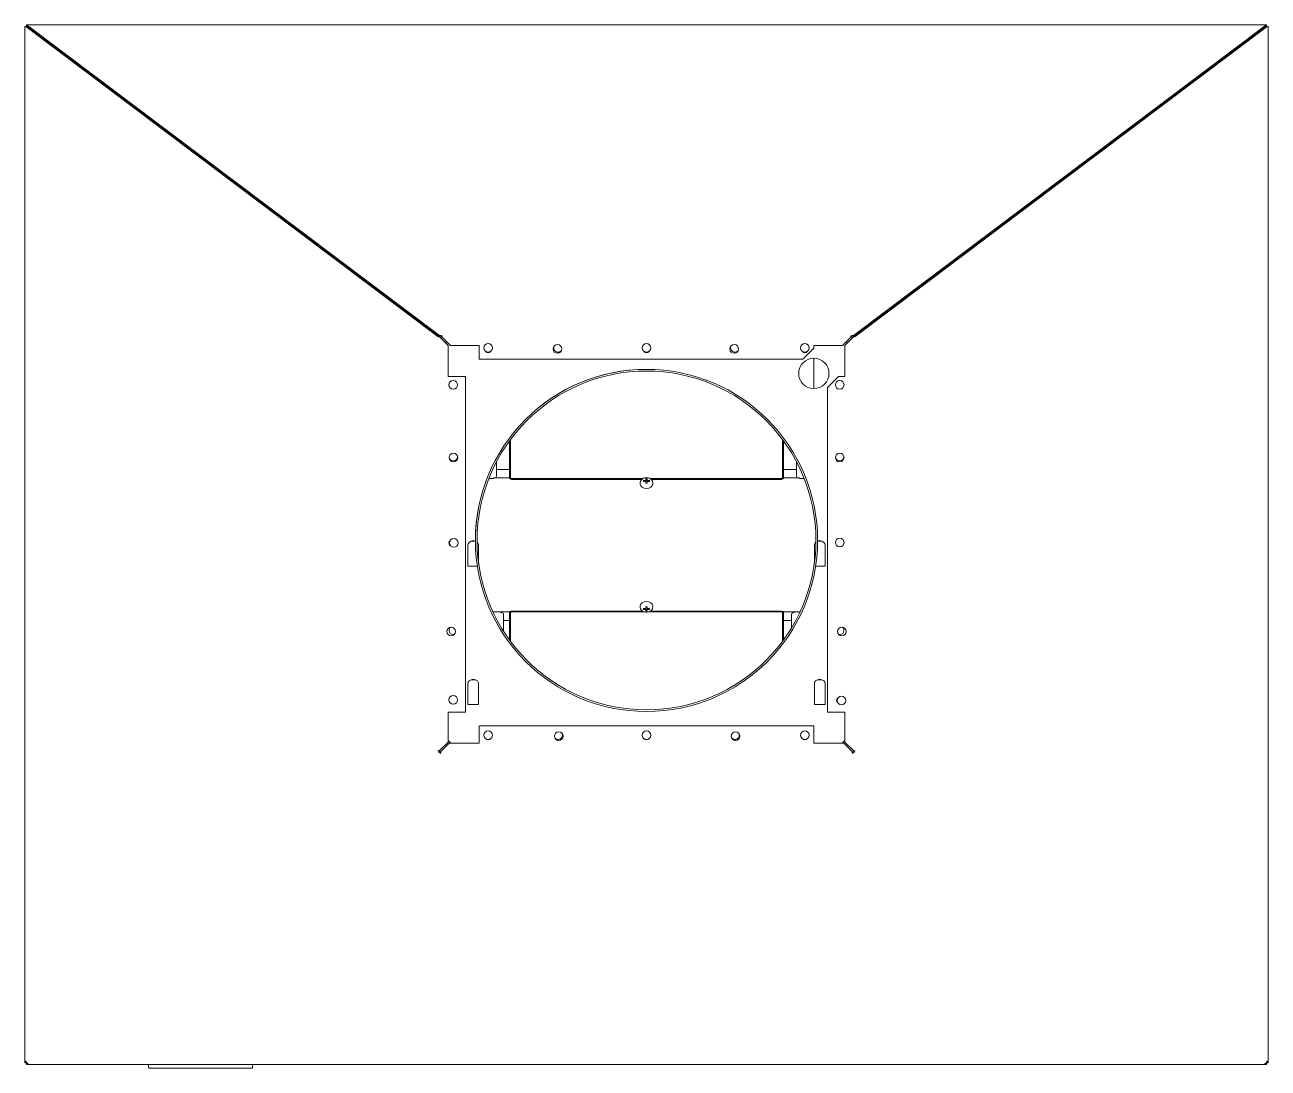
# Model space of a CAD drawing. Header units: millimetres. Extents: x 46989 to 543236, y 252623 to 526638.
# Drawn here: x 207962 to 233796, y 434310 to 455988 of the extents above; entities that cross this region are included whole.
import ezdxf

# ---------------------------------------------------------------- set-up
doc = ezdxf.new("R2010")
doc.units = ezdxf.units.MM

msp = doc.modelspace()

# ---------------------------------------------------------------- linework, layer by layer
at = {"color": 7, "lineweight": 13, "ltscale": 0.03937}
for p, q in [((233760, 455988), (207999, 455988)), ((216577, 449534), (208016, 455977)), ((233743, 455977), (225181, 449534)), ((207962, 455953), (207962, 434421)), ((216545, 449512), (207984, 455953)), ((208009, 455953), (216569, 449512)), ((216577, 449506), (208016, 455949)), ((233743, 455949), (225181, 449506)), ((233750, 455953), (225189, 449512)), ((225214, 449512), (233774, 455953)), ((233796, 434421), (233796, 455953)), ((216756, 449326), (216756, 448678)), ((217404, 449326), (216807, 449326)), ((224952, 449326), (224354, 449326)), ((225002, 449326), (225002, 448678)), ((224127, 449041), (217404, 449041)), ((224358, 449060), (224358, 448430)), ((217116, 448678), (217116, 441709)), ((224642, 448451), (224642, 441709)), ((220804, 446559), (218076, 446559)), ((220784, 446544), (218076, 446544)), ((223682, 446559), (220954, 446559)), ((223682, 446544), (220975, 446544)), ((218076, 443806), (220798, 443806)), ((218076, 443791), (220829, 443791)), ((220929, 443791), (223682, 443791)), ((220960, 443806), (223682, 443806)), ((216756, 441709), (216756, 441085)), ((225002, 441709), (225002, 441085)), ((217404, 441421), (224354, 441421)), ((216781, 441061), (217404, 441061)), ((224354, 441061), (224977, 441061)), ((207999, 434388), (233760, 434388)), ((212537, 434310), (210691, 434310))]:
    msp.add_line(p, q, dxfattribs=at)
at = {"color": 7, "lineweight": 13, "ltscale": 0.0012}
for p, q in [((207999, 455953), (207999, 455988)), ((233760, 455953), (233760, 455988)), ((207999, 434400), (208033, 434400)), ((233725, 434400), (233760, 434400))]:
    msp.add_line(p, q, dxfattribs=at)
at = {"color": 7, "lineweight": 13, "ltscale": 0.000960463}
for p, q in [((208016, 455949), (208016, 455977)), ((233743, 455949), (233743, 455977)), ((216577, 449506), (216577, 449534)), ((216613, 449506), (216613, 449534)), ((225145, 449506), (225145, 449534)), ((225181, 449506), (225181, 449534)), ((216601, 440881), (216601, 440853)), ((225157, 440881), (225157, 440853))]:
    msp.add_line(p, q, dxfattribs=at)
at = {"color": 7, "lineweight": 13, "ltscale": 0.000597015}
for p, q in [((207962, 455953), (207980, 455953)), ((207962, 434421), (207980, 434421))]:
    msp.add_line(p, q, dxfattribs=at)
at = {"color": 7, "lineweight": 13, "ltscale": 0.000163161}
for p, q in [((207984, 455953), (207980, 455953)), ((233774, 455953), (233779, 455953)), ((207984, 434458), (207980, 434458)), ((233774, 434458), (233779, 434458))]:
    msp.add_line(p, q, dxfattribs=at)
at = {"color": 7, "lineweight": 13, "ltscale": 0.000850527}
for p, q in [((208009, 455953), (207984, 455953)), ((216569, 449512), (216545, 449512)), ((216576, 440905), (216552, 440905)), ((207980, 434421), (208004, 434421))]:
    msp.add_line(p, q, dxfattribs=at)
at = {"color": 7, "lineweight": 13, "ltscale": 7.6464e-05}
for p, q in [((207999, 455953), (208001, 455953)), ((233760, 455953), (233757, 455953))]:
    msp.add_line(p, q, dxfattribs=at)
at = {"color": 7, "lineweight": 13, "ltscale": 0.000112447}
for p, q in [((208013, 455950), (208016, 455949)), ((233746, 455950), (233743, 455949))]:
    msp.add_line(p, q, dxfattribs=at)
at = {"color": 7, "lineweight": 13, "ltscale": 0.000165837}
msp.add_line((208089, 455893), (208086, 455896), dxfattribs=at)
at = {"color": 7, "lineweight": 13, "ltscale": 0.000165667}
msp.add_line((233673, 455896), (233669, 455893), dxfattribs=at)
at = {"color": 7, "lineweight": 13, "ltscale": 0.000850647}
msp.add_line((233750, 455953), (233774, 455953), dxfattribs=at)
at = {"color": 7, "lineweight": 13, "ltscale": 0.000597135}
for p, q in [((233796, 455953), (233779, 455953)), ((233796, 434421), (233779, 434421))]:
    msp.add_line(p, q, dxfattribs=at)
at = {"color": 7, "lineweight": 13, "ltscale": 3.78466e-05}
for p, q in [((208760, 455389), (208759, 455389)), ((208806, 455354), (208805, 455354))]:
    msp.add_line(p, q, dxfattribs=at)
at = {"color": 7, "lineweight": 13, "ltscale": 2.27714e-05}
msp.add_line((208843, 455327), (208842, 455326), dxfattribs=at)
at = {"color": 7, "lineweight": 13, "ltscale": 3.06535e-05}
msp.add_line((208845, 455325), (208845, 455324), dxfattribs=at)
at = {"color": 7, "lineweight": 13, "ltscale": 3.06318e-05}
msp.add_line((208847, 455323), (208847, 455323), dxfattribs=at)
at = {"color": 7, "lineweight": 13, "ltscale": 5.84035e-05}
msp.add_line((208852, 455319), (208852, 455320), dxfattribs=at)
at = {"color": 7, "lineweight": 13, "ltscale": 2.28755e-05}
msp.add_line((208854, 455318), (208853, 455318), dxfattribs=at)
at = {"color": 7, "lineweight": 13, "ltscale": 2.97176e-05}
msp.add_line((208862, 455312), (208862, 455311), dxfattribs=at)
at = {"color": 7, "lineweight": 13, "ltscale": 2.97115e-05}
msp.add_line((208864, 455310), (208864, 455311), dxfattribs=at)
at = {"color": 7, "lineweight": 13, "ltscale": 3.02434e-05}
msp.add_line((208871, 455305), (208871, 455306), dxfattribs=at)
at = {"color": 7, "lineweight": 13, "ltscale": 2.94659e-05}
msp.add_line((208879, 455300), (208879, 455299), dxfattribs=at)
at = {"color": 7, "lineweight": 13, "ltscale": 2.97009e-05}
msp.add_line((208880, 455298), (208880, 455299), dxfattribs=at)
at = {"color": 7, "lineweight": 13, "ltscale": 2.97242e-05}
msp.add_line((208887, 455292), (208887, 455293), dxfattribs=at)
at = {"color": 7, "lineweight": 13, "ltscale": 2.93407e-05}
for p, q in [((208895, 455287), (208895, 455287)), ((208896, 455285), (208896, 455286))]:
    msp.add_line(p, q, dxfattribs=at)
at = {"color": 7, "lineweight": 13, "ltscale": 2.95915e-05}
for p, q in [((208904, 455280), (208904, 455281)), ((208953, 455243), (208953, 455244))]:
    msp.add_line(p, q, dxfattribs=at)
at = {"color": 7, "lineweight": 13, "ltscale": 2.9216e-05}
for p, q in [((208911, 455275), (208911, 455274)), ((208913, 455273), (208913, 455274)), ((208929, 455261), (208929, 455262)), ((208944, 455251), (208944, 455250))]:
    msp.add_line(p, q, dxfattribs=at)
at = {"color": 7, "lineweight": 13, "ltscale": 2.93459e-05}
for p, q in [((208920, 455268), (208920, 455268)), ((208978, 455224), (208978, 455225))]:
    msp.add_line(p, q, dxfattribs=at)
at = {"color": 7, "lineweight": 13, "ltscale": 2.93319e-05}
msp.add_line((208928, 455263), (208928, 455262), dxfattribs=at)
at = {"color": 7, "lineweight": 13, "ltscale": 2.91058e-05}
msp.add_line((208937, 455255), (208936, 455256), dxfattribs=at)
at = {"color": 7, "lineweight": 13, "ltscale": 2.92207e-05}
msp.add_line((208945, 455249), (208945, 455249), dxfattribs=at)
at = {"color": 7, "lineweight": 13, "ltscale": 2.95808e-05}
msp.add_line((208960, 455238), (208960, 455237), dxfattribs=at)
at = {"color": 7, "lineweight": 13, "ltscale": 2.86204e-05}
msp.add_line((208962, 455236), (208962, 455237), dxfattribs=at)
at = {"color": 7, "lineweight": 13, "ltscale": 2.96042e-05}
msp.add_line((208969, 455230), (208969, 455231), dxfattribs=at)
at = {"color": 7, "lineweight": 13, "ltscale": 2.88605e-05}
msp.add_line((208977, 455226), (208977, 455225), dxfattribs=at)
at = {"color": 7, "lineweight": 13, "ltscale": 3.01236e-05}
msp.add_line((208986, 455218), (208986, 455219), dxfattribs=at)
at = {"color": 7, "lineweight": 13, "ltscale": 2.95976e-05}
msp.add_line((208993, 455214), (208993, 455213), dxfattribs=at)
at = {"color": 7, "lineweight": 13, "ltscale": 2.94843e-05}
msp.add_line((208994, 455212), (208994, 455212), dxfattribs=at)
at = {"color": 7, "lineweight": 13, "ltscale": 2.26676e-05}
msp.add_line((209003, 455206), (209003, 455205), dxfattribs=at)
at = {"color": 7, "lineweight": 13, "ltscale": 5.80313e-05}
msp.add_line((209005, 455203), (209005, 455205), dxfattribs=at)
at = {"color": 7, "lineweight": 13, "ltscale": 3.05121e-05}
msp.add_line((209010, 455201), (209010, 455200), dxfattribs=at)
at = {"color": 7, "lineweight": 13, "ltscale": 3.07966e-05}
msp.add_line((209011, 455199), (209011, 455200), dxfattribs=at)
at = {"color": 7, "lineweight": 13, "ltscale": 2.28319e-05}
msp.add_line((209014, 455198), (209014, 455197), dxfattribs=at)
at = {"color": 7, "lineweight": 13, "ltscale": 2.83549e-05}
for p, q in [((209021, 455191), (209021, 455192)), ((232737, 455192), (232737, 455191))]:
    msp.add_line(p, q, dxfattribs=at)
at = {"color": 7, "lineweight": 13, "ltscale": 2.27115e-05}
for p, q in [((232744, 455198), (232745, 455197)), ((232755, 455206), (232756, 455205)), ((232905, 455319), (232905, 455318))]:
    msp.add_line(p, q, dxfattribs=at)
at = {"color": 7, "lineweight": 13, "ltscale": 2.61393e-05}
msp.add_line((232745, 455199), (232745, 455198), dxfattribs=at)
at = {"color": 7, "lineweight": 13, "ltscale": 2.64448e-05}
msp.add_line((232747, 455199), (232747, 455200), dxfattribs=at)
at = {"color": 7, "lineweight": 13, "ltscale": 5.81521e-05}
msp.add_line((232753, 455203), (232753, 455205), dxfattribs=at)
at = {"color": 7, "lineweight": 13, "ltscale": 2.73254e-05}
for p, q in [((232760, 455210), (232760, 455209)), ((232876, 455297), (232876, 455296)), ((232900, 455314), (232900, 455315))]:
    msp.add_line(p, q, dxfattribs=at)
at = {"color": 7, "lineweight": 13, "ltscale": 2.71917e-05}
msp.add_line((232762, 455210), (232762, 455211), dxfattribs=at)
at = {"color": 7, "lineweight": 13, "ltscale": 2.69999e-05}
msp.add_line((232769, 455216), (232769, 455216), dxfattribs=at)
at = {"color": 7, "lineweight": 13, "ltscale": 2.74201e-05}
for p, q in [((232776, 455221), (232776, 455220)), ((232777, 455221), (232777, 455222))]:
    msp.add_line(p, q, dxfattribs=at)
at = {"color": 7, "lineweight": 13, "ltscale": 2.70856e-05}
msp.add_line((232784, 455228), (232784, 455227), dxfattribs=at)
at = {"color": 7, "lineweight": 13, "ltscale": 2.76507e-05}
for p, q in [((232791, 455233), (232791, 455232)), ((232822, 455256), (232822, 455255)), ((232823, 455256), (232823, 455257)), ((232838, 455268), (232838, 455269))]:
    msp.add_line(p, q, dxfattribs=at)
at = {"color": 7, "lineweight": 13, "ltscale": 2.75401e-05}
for p, q in [((232792, 455233), (232792, 455234)), ((232808, 455245), (232808, 455245)), ((232854, 455279), (232854, 455280))]:
    msp.add_line(p, q, dxfattribs=at)
at = {"color": 7, "lineweight": 13, "ltscale": 2.73117e-05}
msp.add_line((232799, 455239), (232799, 455238), dxfattribs=at)
at = {"color": 7, "lineweight": 13, "ltscale": 2.75307e-05}
for p, q in [((232806, 455244), (232806, 455244)), ((232869, 455291), (232869, 455292))]:
    msp.add_line(p, q, dxfattribs=at)
at = {"color": 7, "lineweight": 13, "ltscale": 2.74316e-05}
for p, q in [((232815, 455251), (232815, 455250)), ((232845, 455274), (232845, 455273)), ((232861, 455285), (232861, 455285)), ((232885, 455303), (232885, 455303))]:
    msp.add_line(p, q, dxfattribs=at)
at = {"color": 7, "lineweight": 13, "ltscale": 2.65918e-05}
msp.add_line((232830, 455262), (232830, 455261), dxfattribs=at)
at = {"color": 7, "lineweight": 13, "ltscale": 2.77802e-05}
msp.add_line((232837, 455268), (232837, 455267), dxfattribs=at)
at = {"color": 7, "lineweight": 13, "ltscale": 2.76601e-05}
msp.add_line((232852, 455279), (232852, 455278), dxfattribs=at)
at = {"color": 7, "lineweight": 13, "ltscale": 2.83804e-05}
msp.add_line((232868, 455291), (232868, 455290), dxfattribs=at)
at = {"color": 7, "lineweight": 13, "ltscale": 2.75516e-05}
msp.add_line((232883, 455302), (232883, 455301), dxfattribs=at)
at = {"color": 7, "lineweight": 13, "ltscale": 2.68801e-05}
msp.add_line((232891, 455308), (232891, 455307), dxfattribs=at)
at = {"color": 7, "lineweight": 13, "ltscale": 2.68318e-05}
msp.add_line((232898, 455314), (232898, 455313), dxfattribs=at)
at = {"color": 7, "lineweight": 13, "ltscale": 5.84637e-05}
msp.add_line((232906, 455318), (232906, 455320), dxfattribs=at)
at = {"color": 7, "lineweight": 13, "ltscale": 2.68035e-05}
msp.add_line((232913, 455325), (232914, 455324), dxfattribs=at)
at = {"color": 7, "lineweight": 13, "ltscale": 2.64699e-05}
msp.add_line((232915, 455325), (232915, 455326), dxfattribs=at)
at = {"color": 7, "lineweight": 13, "ltscale": 2.29357e-05}
msp.add_line((232916, 455327), (232916, 455326), dxfattribs=at)
at = {"color": 7, "lineweight": 13, "ltscale": 3.79668e-05}
msp.add_line((232954, 455354), (232952, 455354), dxfattribs=at)
at = {"color": 7, "lineweight": 13, "ltscale": 3.77265e-05}
msp.add_line((233000, 455389), (232998, 455389), dxfattribs=at)
at = {"color": 7, "lineweight": 13, "ltscale": 2.81146e-05}
for p, q in [((209466, 454858), (209466, 454857)), ((232271, 454841), (232271, 454842))]:
    msp.add_line(p, q, dxfattribs=at)
at = {"color": 7, "lineweight": 13, "ltscale": 2.79945e-05}
for p, q in [((209487, 454842), (209487, 454841)), ((232292, 454857), (232292, 454858))]:
    msp.add_line(p, q, dxfattribs=at)
at = {"color": 7, "lineweight": 13, "ltscale": 3.14788e-05}
for p, q in [((215306, 450462), (215307, 450462)), ((226452, 450462), (226453, 450462))]:
    msp.add_line(p, q, dxfattribs=at)
at = {"color": 7, "lineweight": 13, "ltscale": 1.97354e-05}
msp.add_line((215497, 450319), (215496, 450319), dxfattribs=at)
at = {"color": 7, "lineweight": 13, "ltscale": 2.31886e-05}
msp.add_line((225845, 450006), (225845, 450005), dxfattribs=at)
at = {"color": 7, "lineweight": 13, "ltscale": 0.00125}
for p, q in [((216613, 449534), (216577, 449534)), ((216613, 449506), (216577, 449506)), ((225181, 449534), (225145, 449534)), ((225181, 449506), (225145, 449506))]:
    msp.add_line(p, q, dxfattribs=at)
at = {"color": 7, "lineweight": 13, "ltscale": 0.000850407}
for p, q in [((225189, 449512), (225214, 449512)), ((225182, 440905), (225206, 440905)), ((233754, 434421), (233779, 434421))]:
    msp.add_line(p, q, dxfattribs=at)
at = {"color": 7, "lineweight": 13, "ltscale": 2.28281e-05}
msp.add_line((225377, 449653), (225377, 449654), dxfattribs=at)
at = {"color": 7, "lineweight": 13, "ltscale": 0.008339}
for p, q in [((216756, 449326), (216587, 449496)), ((225002, 449326), (225172, 449496)), ((216756, 441085), (216587, 440915)), ((225002, 441085), (225172, 440915))]:
    msp.add_line(p, q, dxfattribs=at)
at = {"color": 7, "lineweight": 13, "ltscale": 0.007986}
msp.add_line((216644, 449488), (216807, 449326), dxfattribs=at)
at = {"color": 7, "lineweight": 13, "ltscale": 0.001222}
for p, q in [((216728, 449404), (216703, 449379)), ((225030, 449404), (225055, 449379))]:
    msp.add_line(p, q, dxfattribs=at)
at = {"color": 7, "lineweight": 13, "ltscale": 0.0099}
msp.add_line((217404, 449326), (217404, 449041), dxfattribs=at)
at = {"color": 7, "lineweight": 13, "ltscale": 0.011137}
for p, q in [((224354, 449268), (224127, 449041)), ((224869, 448678), (224642, 448451))]:
    msp.add_line(p, q, dxfattribs=at)
at = {"color": 7, "lineweight": 13, "ltscale": 0.002025}
msp.add_line((224354, 449268), (224354, 449326), dxfattribs=at)
at = {"color": 7, "lineweight": 13, "ltscale": 0.007987}
msp.add_line((225114, 449488), (224952, 449326), dxfattribs=at)
at = {"color": 7, "lineweight": 13, "ltscale": 0.0125}
for p, q in [((216756, 448678), (217116, 448678)), ((216756, 441709), (217116, 441709)), ((224642, 441709), (225002, 441709)), ((217404, 441421), (217404, 441061)), ((224354, 441421), (224354, 441061))]:
    msp.add_line(p, q, dxfattribs=at)
at = {"color": 7, "lineweight": 13, "ltscale": 0.004625}
msp.add_line((224869, 448678), (225002, 448678), dxfattribs=at)
at = {"color": 7, "lineweight": 13, "ltscale": 0.014623}
msp.add_line((218033, 447347), (218033, 446926), dxfattribs=at)
at = {"color": 7, "lineweight": 13, "ltscale": 0.015619}
msp.add_line((218054, 447376), (218054, 446926), dxfattribs=at)
at = {"color": 7, "lineweight": 13, "ltscale": 0.01562}
msp.add_line((223704, 447376), (223704, 446926), dxfattribs=at)
at = {"color": 7, "lineweight": 13, "ltscale": 0.014624}
msp.add_line((223725, 447347), (223725, 446926), dxfattribs=at)
at = {"color": 7, "lineweight": 13, "ltscale": 0.000732542}
for p, q in [((218033, 446926), (218054, 446926)), ((218033, 443424), (218054, 443424))]:
    msp.add_line(p, q, dxfattribs=at)
at = {"color": 7, "lineweight": 13, "ltscale": 0.012192}
for p, q in [((218033, 446575), (218033, 446926)), ((218054, 446575), (218054, 446926)), ((223704, 446926), (223704, 446575)), ((223725, 446926), (223725, 446575)), ((218033, 443424), (218033, 443776)), ((218054, 443424), (218054, 443776)), ((223704, 443776), (223704, 443424)), ((223725, 443776), (223725, 443424))]:
    msp.add_line(p, q, dxfattribs=at)
at = {"color": 7, "lineweight": 13, "ltscale": 0.000732422}
for p, q in [((223704, 446926), (223725, 446926)), ((223704, 443424), (223725, 443424))]:
    msp.add_line(p, q, dxfattribs=at)
at = {"color": 7, "lineweight": 13, "ltscale": 0.01037}
msp.add_line((217760, 446908), (217760, 446609), dxfattribs=at)
at = {"color": 7, "lineweight": 13, "ltscale": 0.009473}
for p, q in [((217760, 446752), (218033, 446752)), ((223725, 446752), (223998, 446752))]:
    msp.add_line(p, q, dxfattribs=at)
at = {"color": 7, "lineweight": 13, "ltscale": 0.010371}
msp.add_line((223998, 446908), (223998, 446609), dxfattribs=at)
at = {"color": 7, "lineweight": 13, "ltscale": 0.002954}
msp.add_line((217602, 446562), (217687, 446562), dxfattribs=at)
at = {"color": 7, "lineweight": 13, "ltscale": 0.011225}
for p, q in [((217710, 446573), (218033, 446573)), ((223725, 446573), (224049, 446573))]:
    msp.add_line(p, q, dxfattribs=at)
at = {"color": 7, "lineweight": 13, "ltscale": 0.000830823}
for p, q in [((220750, 446447), (220750, 446471)), ((221009, 443915), (221009, 443891))]:
    msp.add_line(p, q, dxfattribs=at)
at = {"color": 7, "lineweight": 13, "ltscale": 0.000707071}
for p, q in [((220816, 446520), (220816, 446500)), ((220865, 446520), (220865, 446500)), ((220942, 446500), (220942, 446520))]:
    msp.add_line(p, q, dxfattribs=at)
at = {"color": 7, "lineweight": 13, "ltscale": 0.001687}
for p, q in [((220865, 446520), (220816, 446520)), ((220816, 446500), (220865, 446500)), ((220942, 446520), (220894, 446520)), ((220894, 446500), (220942, 446500)), ((220865, 443862), (220816, 443862)), ((220816, 443841), (220865, 443841)), ((220942, 443862), (220894, 443862)), ((220894, 443841), (220942, 443841))]:
    msp.add_line(p, q, dxfattribs=at)
at = {"color": 7, "lineweight": 13, "ltscale": 0.001193}
for p, q in [((220865, 446555), (220865, 446520)), ((220865, 446500), (220865, 446466)), ((220894, 446520), (220894, 446555)), ((220894, 446466), (220894, 446500)), ((220865, 443896), (220865, 443862)), ((220865, 443841), (220865, 443807)), ((220894, 443862), (220894, 443896)), ((220894, 443807), (220894, 443841))]:
    msp.add_line(p, q, dxfattribs=at)
at = {"color": 7, "lineweight": 13, "ltscale": 0.001}
for p, q in [((220894, 446555), (220865, 446555)), ((220894, 446529), (220865, 446529)), ((220865, 446466), (220894, 446466)), ((220894, 443896), (220865, 443896)), ((220865, 443832), (220894, 443832)), ((220865, 443807), (220894, 443807))]:
    msp.add_line(p, q, dxfattribs=at)
at = {"color": 7, "lineweight": 13, "ltscale": 2.71537e-05}
msp.add_line((220880, 446579), (220879, 446579), dxfattribs=at)
at = {"color": 7, "lineweight": 13, "ltscale": 0.000883928}
for p, q in [((220894, 446520), (220894, 446495)), ((220894, 443841), (220894, 443867))]:
    msp.add_line(p, q, dxfattribs=at)
at = {"color": 7, "lineweight": 13, "ltscale": 0.000830943}
for p, q in [((221009, 446447), (221009, 446471)), ((220750, 443915), (220750, 443891))]:
    msp.add_line(p, q, dxfattribs=at)
at = {"color": 7, "lineweight": 13, "ltscale": 0.002955}
msp.add_line((224071, 446562), (224156, 446562), dxfattribs=at)
at = {"color": 7, "lineweight": 13, "ltscale": 0.01495}
for p, q in [((217167, 444743), (217167, 445173)), ((224591, 445173), (224591, 444743)), ((217167, 441863), (217167, 442293)), ((217391, 442293), (217391, 441863)), ((224367, 441863), (224367, 442293)), ((224591, 442293), (224591, 441863))]:
    msp.add_line(p, q, dxfattribs=at)
at = {"color": 7, "lineweight": 13, "ltscale": 0.0018}
for p, q in [((217253, 445260), (217305, 445260)), ((224453, 445260), (224505, 445260)), ((217253, 442380), (217305, 442380)), ((224453, 442380), (224505, 442380))]:
    msp.add_line(p, q, dxfattribs=at)
at = {"color": 7, "lineweight": 13, "ltscale": 0.013087}
for p, q in [((217391, 445173), (217391, 444796)), ((224367, 444796), (224367, 445173))]:
    msp.add_line(p, q, dxfattribs=at)
at = {"color": 7, "lineweight": 13, "ltscale": 0.006857}
for p, q in [((217364, 444743), (217167, 444743)), ((224591, 444743), (224394, 444743))]:
    msp.add_line(p, q, dxfattribs=at)
at = {"color": 7, "lineweight": 13, "ltscale": 0.000707191}
for p, q in [((220816, 443862), (220816, 443841)), ((220865, 443841), (220865, 443862)), ((220942, 443841), (220942, 443862))]:
    msp.add_line(p, q, dxfattribs=at)
at = {"color": 7, "lineweight": 13, "ltscale": 0.012129}
msp.add_line((217688, 443789), (218037, 443789), dxfattribs=at)
at = {"color": 7, "lineweight": 13, "ltscale": 0.0052}
msp.add_line((217838, 443789), (217688, 443789), dxfattribs=at)
at = {"color": 7, "lineweight": 13, "ltscale": 0.012442}
msp.add_line((217911, 443741), (217911, 443383), dxfattribs=at)
at = {"color": 7, "lineweight": 13, "ltscale": 0.004248}
msp.add_line((218033, 443613), (217911, 443613), dxfattribs=at)
at = {"color": 7, "lineweight": 13, "ltscale": 2.71534e-05}
msp.add_line((220878, 443783), (220879, 443783), dxfattribs=at)
at = {"color": 7, "lineweight": 13, "ltscale": 0.01213}
msp.add_line((223721, 443789), (224070, 443789), dxfattribs=at)
at = {"color": 7, "lineweight": 13, "ltscale": 0.005836}
msp.add_line((223893, 443613), (223725, 443613), dxfattribs=at)
at = {"color": 7, "lineweight": 13, "ltscale": 0.009883}
msp.add_line((223893, 443741), (223893, 443457), dxfattribs=at)
at = {"color": 7, "lineweight": 13, "ltscale": 0.003612}
msp.add_line((224070, 443789), (223966, 443789), dxfattribs=at)
at = {"color": 7, "lineweight": 13, "ltscale": 0.007672}
for p, q in [((218033, 443424), (218033, 443203)), ((223725, 443424), (223725, 443203))]:
    msp.add_line(p, q, dxfattribs=at)
at = {"color": 7, "lineweight": 13, "ltscale": 0.008667}
msp.add_line((218054, 443424), (218054, 443175), dxfattribs=at)
at = {"color": 7, "lineweight": 13, "ltscale": 0.008668}
msp.add_line((223704, 443424), (223704, 443175), dxfattribs=at)
at = {"color": 7, "lineweight": 13, "ltscale": 0.0078}
for p, q in [((217391, 441863), (217167, 441863)), ((224591, 441863), (224367, 441863))]:
    msp.add_line(p, q, dxfattribs=at)
at = {"color": 7, "lineweight": 13, "ltscale": 0.008237}
for p, q in [((216613, 440893), (216781, 441061)), ((224977, 441061), (225145, 440893))]:
    msp.add_line(p, q, dxfattribs=at)
at = {"color": 7, "lineweight": 13, "ltscale": 0.002828}
for p, q in [((216756, 441118), (216814, 441061)), ((225002, 441118), (224944, 441061))]:
    msp.add_line(p, q, dxfattribs=at)
at = {"color": 7, "lineweight": 13, "ltscale": 0.00031188}
for p, q in [((216545, 440900), (216552, 440905)), ((225214, 440900), (225206, 440905))]:
    msp.add_line(p, q, dxfattribs=at)
at = {"color": 7, "lineweight": 13, "ltscale": 0.000424123}
msp.add_line((216601, 440853), (216591, 440846), dxfattribs=at)
at = {"color": 7, "lineweight": 13, "ltscale": 0.000424027}
msp.add_line((225157, 440853), (225167, 440846), dxfattribs=at)
at = {"color": 7, "lineweight": 13, "ltscale": 0.001275}
for p, q in [((207980, 434458), (207980, 434421)), ((233779, 434421), (233779, 434458))]:
    msp.add_line(p, q, dxfattribs=at)
at = {"color": 7, "lineweight": 13, "ltscale": 0.000737949}
for p, q in [((207999, 434421), (207999, 434400)), ((233760, 434421), (233760, 434400))]:
    msp.add_line(p, q, dxfattribs=at)
at = {"color": 7, "lineweight": 13, "ltscale": 0.000409224}
for p, q in [((207999, 434388), (207999, 434400)), ((233760, 434388), (233760, 434400))]:
    msp.add_line(p, q, dxfattribs=at)
at = {"color": 7, "lineweight": 13, "ltscale": 0.000202509}
for p, q in [((208033, 434406), (208033, 434400)), ((233725, 434406), (233725, 434400))]:
    msp.add_line(p, q, dxfattribs=at)
at = {"color": 7, "lineweight": 13, "ltscale": 0.002325}
for p, q in [((210534, 434388), (210534, 434321)), ((212694, 434388), (212694, 434321))]:
    msp.add_line(p, q, dxfattribs=at)
at = {"color": 7, "lineweight": 13, "ltscale": 0.00505}
for p, q in [((210545, 434310), (210691, 434310)), ((212537, 434310), (212682, 434310))]:
    msp.add_line(p, q, dxfattribs=at)
at = {"color": 7, "lineweight": 13, "ltscale": 0.03937}
for points in [[(207999, 455988), (208006, 455986), (208009, 455984), (208016, 455977)], [(233760, 455988), (233753, 455986), (233749, 455984), (233743, 455977)], [(216545, 449512), (216558, 449506), (216587, 449496)], [(216569, 449512), (216574, 449506), (216587, 449496)], [(216613, 449534), (216624, 449520), (216631, 449510), (216644, 449488)], [(216613, 449506), (216624, 449501), (216644, 449488)], [(225145, 449534), (225134, 449520), (225127, 449510), (225114, 449488)], [(225145, 449506), (225135, 449501), (225114, 449488)], [(225214, 449512), (225201, 449506), (225172, 449496)], [(225189, 449512), (225184, 449506), (225172, 449496)], [(217713, 446576), (217707, 446570), (217701, 446566), (217695, 446563), (217687, 446562)], [(220750, 446471), (220751, 446489), (220757, 446508), (220768, 446526), (220781, 446542), (220798, 446555), (220819, 446567), (220841, 446574), (220864, 446578), (220879, 446579)], [(221009, 446471), (221007, 446489), (221001, 446508), (220991, 446526), (220977, 446542), (220961, 446555), (220940, 446566), (220918, 446574), (220895, 446578), (220880, 446579)], [(224071, 446562), (224063, 446563), (224056, 446567), (224046, 446576)], [(220750, 443891), (220751, 443872), (220757, 443854), (220767, 443836), (220781, 443820), (220798, 443807), (220818, 443796), (220840, 443788), (220863, 443784), (220878, 443783)], [(221009, 443891), (221007, 443872), (221001, 443854), (220991, 443836), (220977, 443820), (220960, 443806), (220939, 443795), (220917, 443788), (220895, 443784), (220879, 443783)], [(217863, 443775), (217857, 443780), (217851, 443785), (217845, 443788), (217838, 443789)], [(223966, 443789), (223959, 443787), (223951, 443784), (223941, 443775)], [(216545, 440900), (216558, 440905), (216587, 440915)], [(216552, 440905), (216556, 440891), (216564, 440878), (216574, 440867), (216586, 440859), (216601, 440853)], [(216591, 440846), (216599, 440859), (216604, 440870), (216613, 440893)], [(225167, 440846), (225159, 440859), (225155, 440870), (225145, 440893)], [(225157, 440853), (225172, 440859), (225185, 440868), (225195, 440878), (225202, 440891), (225206, 440905)], [(225214, 440900), (225201, 440905), (225172, 440915)], [(207984, 434458), (207989, 434443), (207996, 434430), (208006, 434420), (208019, 434411), (208033, 434406)], [(233725, 434406), (233740, 434411), (233753, 434420), (233763, 434431), (233770, 434444), (233774, 434458)]]:
    msp.add_lwpolyline(points, dxfattribs=at)
for centre, radius in [((217589, 449276), 90), ((219027, 449253), 90), ((220879, 449276), 90), ((222704, 449253), 90), ((224170, 449276), 90), ((224356, 448745), 315), ((220879, 445275), 3555), ((220879, 445275), 3520), ((216865, 448506), 90), ((224893, 448506), 90), ((216866, 446996), 90), ((224893, 446996), 90), ((216874, 445222), 90), ((224893, 445234), 90), ((216819, 443383), 90), ((224939, 443383), 90), ((216865, 441963), 90), ((224929, 441950), 90), ((217589, 441230), 90), ((219055, 441208), 90), ((220879, 441230), 90), ((222731, 441208), 90), ((224170, 441230), 90)]:
    msp.add_circle(centre, radius, dxfattribs=at)
for centre, radius, start, end in [((219041, 449276), 90, 156.7828, 320.0867), ((222717, 449276), 90, 156.7828, 320.0867), ((217589, 449231), 56.2, 215.4191, 324.5807), ((220879, 449231), 56.2, 215.4191, 324.5807), ((224170, 449231), 56.2, 215.4191, 324.5807), ((220879, 445275), 3555, 90, 180.2898), ((216829, 448508), 56.2, 150.7132, 202.4191), ((224929, 448508), 56.2, 337.5819, 29.2859), ((216865, 447019), 90, 188.7522, 354.0399), ((224893, 447019), 90, 185.9599, 351.2475), ((216829, 445222), 56.2, 126.0875, 233.9125), ((217253, 445173), 86.4, 90, 180), ((217279, 445193), 78.5, 56.0165, 123.9835), ((217305, 445173), 86.4, 77.2108, 90), ((217305, 445173), 86.4, 0, 51.4783), ((224453, 445173), 86.4, 128.521, 180), ((224453, 445173), 86.4, 90, 102.7886), ((224479, 445193), 78.5, 56.0165, 123.9835), ((224505, 445173), 86.4, 0, 90), ((224929, 445222), 56.2, 306.264, 16.1803), ((216865, 443406), 90, 133.2518, 280.1506), ((224893, 443406), 90, 259.8493, 46.7482), ((217253, 442293), 86.4, 90, 180), ((217279, 442313), 78.5, 56.0165, 123.9835), ((217305, 442293), 86.4, 0, 90), ((224453, 442293), 86.4, 90, 180), ((224479, 442313), 78.5, 56.0165, 123.9835), ((224505, 442293), 86.4, 0, 90), ((216829, 441950), 56.2, 163.819, 233.7365), ((224885, 441950), 56.2, 126.0875, 233.9125), ((219041, 441230), 90, 219.5589, 22.6358), ((222717, 441230), 90, 219.5589, 22.6358), ((217589, 441186), 56.2, 216.0877, 323.912), ((220879, 441186), 56.2, 216.0875, 323.9125), ((224170, 441186), 56.2, 216.0875, 323.9125), ((216727, 440736), 227, 128.1126, 132.0865), ((216601, 440905), 24.5, 180.0074, 269.9926), ((216439, 441057), 239, 312.5733, 316.7553), ((225319, 441057), 239, 223.2447, 227.4267), ((225157, 440905), 24.5, 270.0074, 359.9926), ((225031, 440736), 227, 47.9135, 51.8874), ((210545, 434321), 11.5, 180, 270), ((212682, 434321), 11.5, 269.9998, 0)]:
    msp.add_arc(centre, radius, start, end, dxfattribs=at)
for centre, major_axis, start_param, end_param in [((217713, 446609), (-47.5, 0), 1.570796, 3.141593), ((218076, 446575), (43.4, 0), 3.141593, 4.712389), ((218076, 446575), (22.3, 0), 3.141593, 4.712389), ((220879, 446447), (130, 0), 3.141593, 4.712389), ((220879, 446447), (130, 0), 4.712389, 6.283185), ((223682, 446575), (-22.3, 0), 1.570796, 3.141593), ((223682, 446575), (-43.4, 0), 1.570796, 3.141593), ((224046, 446609), (-47.5, 0), 6.283185, 7.853982), ((220879, 443915), (-130, 0), 3.141593, 6.283185), ((217863, 443741), (-47.5, 0), 3.141593, 4.712389), ((218076, 443776), (43.4, 0), 1.570796, 3.141593), ((218076, 443776), (22.3, 0), 1.570796, 3.141593), ((223682, 443776), (-43.4, 0), 3.141593, 4.712389), ((223682, 443776), (-22.3, 0), 3.141593, 4.712389), ((223941, 443741), (-47.5, 0), 4.712389, 6.283185)]:
    msp.add_ellipse(centre, major_axis=major_axis, ratio=0.707107, start_param=start_param, end_param=end_param, dxfattribs=at)

doc.saveas('drawing.dxf')
